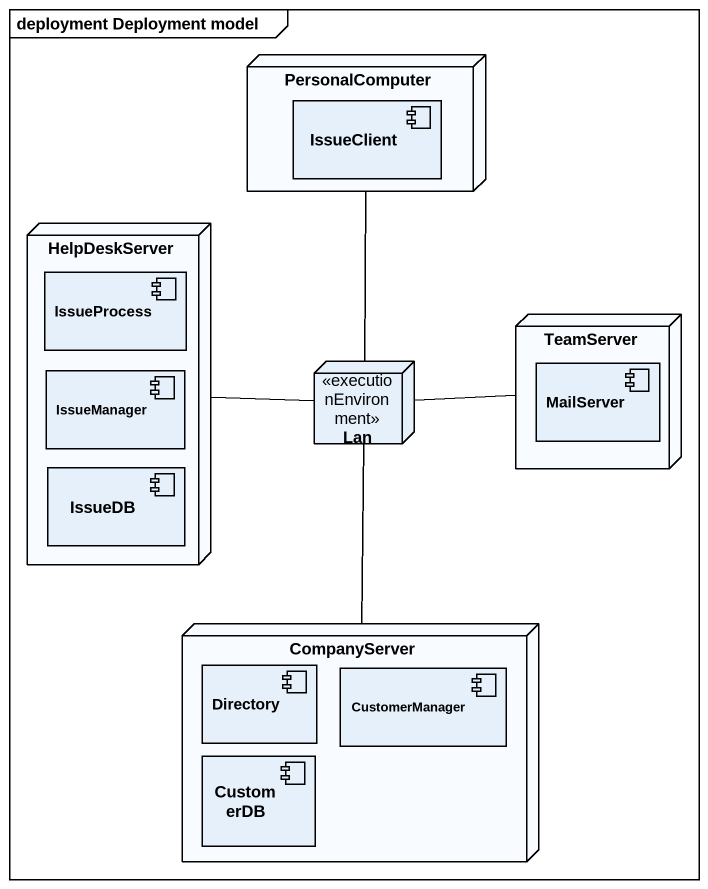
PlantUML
@startuml
mainframe deployment Deployment model
node PersonalComputer {
  component IssueClient
}
node HelpDeskServer {
  component IssueProcess
  component IssueManager
  component IssueDB
}
node TeamServer {
  component MailServer
}
node Lan <<executionEnvironment>>
node CompanyServer {
  component Directory
  component CustomerManager
  component CustomerDB
}
PersonalComputer -- Lan
Lan -left- HelpDeskServer
Lan -right- TeamServer
Lan -- CompanyServer
@enduml
